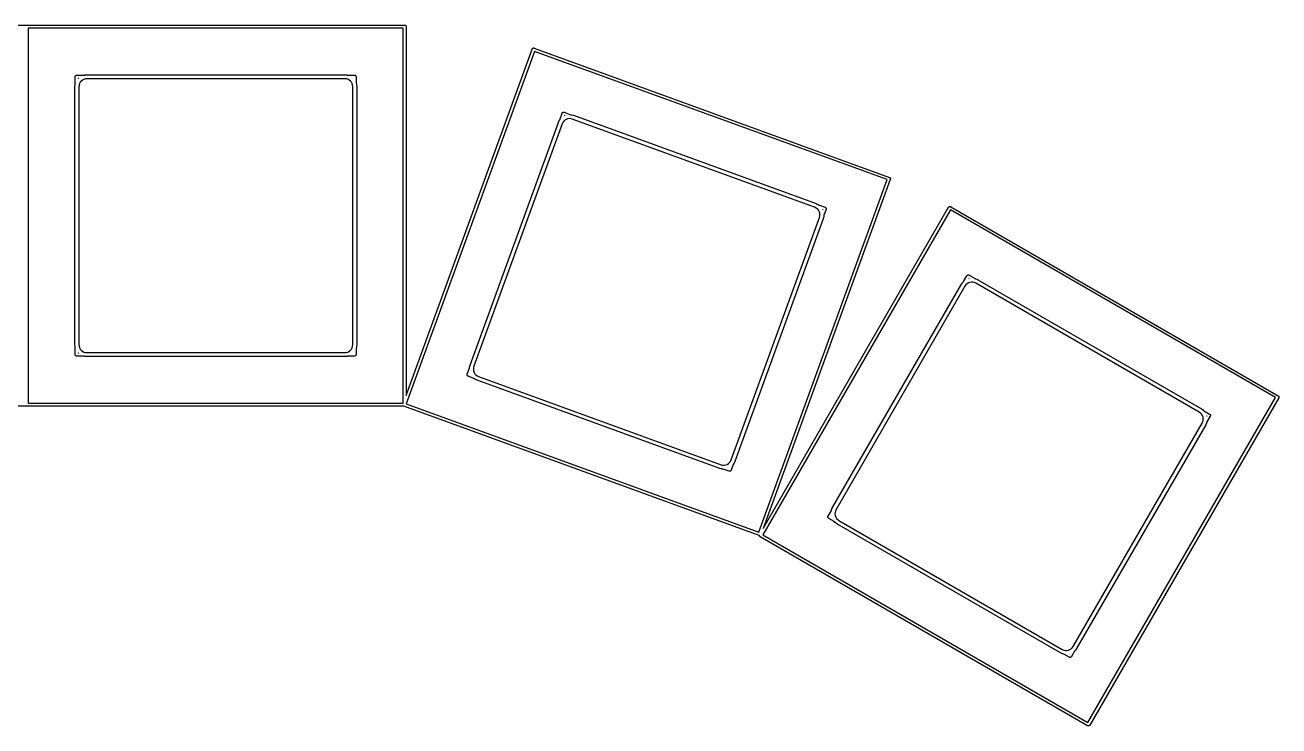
# Model space of a CAD drawing. Extents: x 26 to 166, y -119 to -19.
# Drawn here: x 102.6 to 165.8, y -118.9 to -83.6 of the extents above; entities that cross this region are included whole.
import ezdxf

# ---------------------------------------------------------------- set-up
doc = ezdxf.new("R2010")
doc.units = 0
doc.layers.add('BLACK', color=7, linetype='CONTINUOUS')

msp = doc.modelspace()

# ---------------------------------------------------------------- linework, layer by layer
at = {"layer": 'BLACK', "linetype": 'CONTINUOUS'}
for p, q in [((78.9024, -83.618), (102.708, -83.618)), ((102.708, -83.618), (102.711, -83.6176)), ((102.711, -83.6176), (102.714, -83.618)), ((102.714, -83.618), (102.718, -83.6176)), ((102.718, -83.6176), (102.721, -83.618)), ((102.721, -83.618), (121.764, -83.618)), ((102.793, -83.768), (102.793, -102.668)), ((121.693, -83.768), (102.793, -83.768)), ((121.693, -102.668), (121.693, -83.768)), ((121.764, -83.618), (121.768, -83.6176)), ((121.768, -83.6176), (121.771, -83.618)), ((121.771, -83.618), (121.782, -83.6191)), ((121.782, -83.6191), (121.796, -83.6234)), ((121.796, -83.6234), (121.809, -83.6303)), ((121.809, -83.6303), (121.821, -83.6397)), ((121.821, -83.6397), (121.83, -83.6511)), ((121.83, -83.6511), (121.837, -83.6642)), ((121.837, -83.6642), (121.842, -83.6783)), ((121.842, -83.6783), (121.843, -83.693)), ((121.843, -83.693), (121.843, -83.6967)), ((121.843, -83.6967), (121.843, -102.276)), ((121.843, -102.276), (128.195, -84.8229)), ((128.312, -84.9412), (121.847, -102.701)), ((128.195, -84.8229), (128.196, -84.8193)), ((128.196, -84.8193), (128.202, -84.806)), ((128.202, -84.806), (128.206, -84.8005)), ((128.206, -84.8005), (128.211, -84.7942)), ((128.211, -84.7942), (128.222, -84.7843)), ((128.222, -84.7843), (128.235, -84.7768)), ((128.235, -84.7768), (128.249, -84.7719)), ((128.249, -84.7719), (128.263, -84.7698)), ((128.263, -84.7698), (128.278, -84.7706)), ((128.278, -84.7706), (128.293, -84.7743)), ((128.293, -84.7743), (128.296, -84.7759)), ((128.296, -84.7759), (146.19, -91.2888)), ((146.072, -91.4054), (128.312, -84.9412)), ((105.167, -86.218), (105.169, -86.2033)), ((105.168, -86.2217), (105.167, -86.218)), ((105.168, -86.5917), (105.168, -86.2217)), ((105.169, -86.2033), (105.173, -86.1892)), ((105.173, -86.1892), (105.18, -86.1761)), ((105.18, -86.1761), (105.189, -86.1647)), ((105.189, -86.1647), (105.201, -86.1553)), ((105.201, -86.1553), (105.214, -86.1484)), ((105.214, -86.1484), (105.228, -86.1441)), ((105.228, -86.1441), (105.239, -86.143)), ((105.239, -86.143), (105.243, -86.1426)), ((105.243, -86.1426), (105.246, -86.143)), ((105.246, -86.143), (105.597, -86.143)), ((105.318, -86.293), (105.318, -86.3087)), ((105.333, -86.293), (105.318, -86.293)), ((105.318, -86.3087), (105.321, -86.3049)), ((105.321, -86.3049), (105.322, -86.3038)), ((105.321, -86.3049), (105.321, -86.3049)), ((105.321, -86.3049), (105.321, -86.3049)), ((105.322, -86.3038), (105.328, -86.2975)), ((105.328, -86.2975), (105.333, -86.293)), ((105.42, -86.4993), (105.384, -86.5682)), ((105.47, -86.4389), (105.42, -86.4993)), ((105.53, -86.3892), (105.47, -86.4389)), ((105.598, -86.3521), (105.53, -86.3892)), ((105.597, -86.143), (105.623, -86.1351)), ((105.673, -86.329), (105.598, -86.3521)), ((105.623, -86.1351), (105.624, -86.1347)), ((105.624, -86.1347), (105.633, -86.133)), ((105.633, -86.133), (105.642, -86.1312)), ((105.642, -86.1312), (105.739, -86.121)), ((105.755, -86.3204), (105.673, -86.329)), ((105.739, -86.121), (105.74, -86.1208)), ((105.74, -86.1208), (105.744, -86.1208)), ((105.744, -86.1208), (105.748, -86.1204)), ((105.748, -86.1204), (118.758, -86.1204)), ((118.748, -86.3204), (105.755, -86.3204)), ((118.831, -86.3285), (118.748, -86.3204)), ((118.758, -86.1204), (118.763, -86.1209)), ((118.763, -86.1209), (118.763, -86.1209)), ((118.763, -86.1209), (118.86, -86.1304)), ((118.905, -86.351), (118.831, -86.3285)), ((118.86, -86.1304), (118.86, -86.1304)), ((118.86, -86.1304), (118.861, -86.1305)), ((118.861, -86.1305), (118.87, -86.1324)), ((118.87, -86.1324), (118.879, -86.1342)), ((118.879, -86.1342), (118.908, -86.143)), ((118.974, -86.3876), (118.905, -86.351)), ((118.908, -86.143), (119.239, -86.143)), ((119.035, -86.4369), (118.974, -86.3876)), ((119.084, -86.497), (119.035, -86.4369)), ((119.121, -86.5656), (119.084, -86.497)), ((119.239, -86.143), (119.243, -86.1426)), ((119.243, -86.1426), (119.246, -86.143)), ((119.246, -86.143), (119.257, -86.1441)), ((119.257, -86.1441), (119.271, -86.1484)), ((119.271, -86.1484), (119.284, -86.1553)), ((119.284, -86.1553), (119.296, -86.1647)), ((119.296, -86.1647), (119.305, -86.1761)), ((119.305, -86.1761), (119.312, -86.1892)), ((119.312, -86.1892), (119.317, -86.2033)), ((119.317, -86.2033), (119.318, -86.218)), ((119.318, -86.218), (119.318, -86.2217)), ((119.318, -86.2217), (119.318, -86.5234)), ((119.318, -86.5234), (119.338, -86.5903)), ((105.153, -86.7106), (105.163, -86.6135)), ((105.153, -86.7107), (105.153, -86.7106)), ((105.153, -86.7155), (105.153, -86.7107)), ((105.153, -99.7253), (105.153, -86.7155)), ((105.163, -86.6121), (105.165, -86.6033)), ((105.163, -86.6135), (105.163, -86.6121)), ((105.165, -86.6033), (105.167, -86.5944)), ((105.167, -86.5944), (105.168, -86.5917)), ((105.361, -86.6428), (105.353, -86.7253)), ((105.353, -86.7253), (105.353, -99.7185)), ((105.384, -86.5682), (105.361, -86.6428)), ((119.144, -86.6401), (119.121, -86.5656)), ((119.153, -86.7223), (119.144, -86.6401)), ((119.153, -99.7155), (119.153, -86.7223)), ((119.338, -86.5903), (119.339, -86.5916)), ((119.339, -86.5916), (119.34, -86.6005)), ((119.34, -86.6005), (119.342, -86.6094)), ((119.342, -86.6094), (119.352, -86.7065)), ((119.352, -86.7065), (119.353, -86.7078)), ((119.353, -86.7078), (119.353, -86.711)), ((119.353, -86.711), (119.353, -86.7155)), ((119.353, -86.7155), (119.353, -99.7253)), ((129.516, -88.5148), (129.558, -88.4272)), ((129.558, -88.4259), (129.563, -88.4183)), ((129.558, -88.4272), (129.558, -88.4259)), ((129.563, -88.4183), (129.568, -88.4105)), ((129.568, -88.4105), (129.585, -88.3879)), ((129.585, -88.3879), (129.704, -88.0592)), ((129.704, -88.0592), (129.705, -88.0556)), ((129.705, -88.0556), (129.707, -88.0523)), ((129.707, -88.0523), (129.711, -88.0423)), ((129.707, -88.0523), (129.707, -88.0523)), ((129.711, -88.0423), (129.72, -88.0305)), ((129.72, -88.0305), (129.731, -88.0206)), ((129.731, -88.0206), (129.744, -88.0131)), ((129.731, -88.0206), (129.731, -88.0206)), ((129.744, -88.0131), (129.758, -88.0082)), ((129.758, -88.0082), (129.771, -88.0064)), ((129.771, -88.0064), (129.773, -88.0061)), ((129.773, -88.0061), (129.773, -88.0061)), ((129.773, -88.0061), (129.787, -88.0069)), ((129.838, -88.4078), (129.78, -88.46)), ((129.787, -88.0069), (129.798, -88.0097)), ((129.798, -88.0097), (129.798, -88.0097)), ((129.798, -88.0097), (129.802, -88.0106)), ((129.802, -88.0106), (129.805, -88.0122)), ((129.805, -88.0122), (130.14, -88.1342)), ((129.821, -88.1775), (129.817, -88.1885)), ((129.817, -88.1885), (129.821, -88.1866)), ((129.832, -88.1817), (129.821, -88.1775)), ((129.821, -88.1866), (129.829, -88.1828)), ((129.829, -88.1828), (129.832, -88.1817)), ((129.905, -88.3679), (129.838, -88.4078)), ((129.979, -88.3417), (129.905, -88.3679)), ((130.056, -88.3303), (129.979, -88.3417)), ((130.134, -88.3342), (130.056, -88.3303)), ((130.214, -88.3541), (130.134, -88.3342)), ((130.14, -88.1342), (130.153, -88.1349)), ((130.153, -88.1349), (130.155, -88.1349)), ((130.155, -88.1349), (130.164, -88.1364)), ((130.164, -88.1364), (130.173, -88.1377)), ((130.173, -88.1377), (130.267, -88.1613)), ((142.424, -92.7981), (130.214, -88.3541)), ((130.267, -88.1613), (130.269, -88.1617)), ((130.269, -88.1617), (130.272, -88.1628)), ((130.272, -88.1628), (130.276, -88.1639)), ((130.276, -88.1639), (142.501, -92.6135)), ((125.064, -100.745), (129.513, -88.5196)), ((129.698, -88.5972), (125.254, -100.807)), ((129.513, -88.5196), (129.516, -88.5148)), ((129.734, -88.5224), (129.698, -88.5972)), ((129.78, -88.46), (129.734, -88.5224)), ((139.608, -109.166), (146.072, -91.4054)), ((146.237, -91.3897), (139.837, -108.973)), ((146.19, -91.2888), (146.194, -91.2898)), ((146.194, -91.2898), (146.197, -91.2913)), ((146.197, -91.2913), (146.197, -91.2913)), ((146.197, -91.2913), (146.207, -91.2961)), ((146.207, -91.2961), (146.219, -91.305)), ((146.219, -91.305), (146.229, -91.316)), ((146.229, -91.316), (146.236, -91.3287)), ((146.236, -91.3287), (146.241, -91.3427)), ((146.239, -91.3863), (146.237, -91.3897)), ((146.242, -91.372), (146.239, -91.3863)), ((146.241, -91.3427), (146.243, -91.3573)), ((146.243, -91.3573), (146.242, -91.372)), ((139.837, -108.973), (149.177, -92.7961)), ((142.498, -92.8339), (142.424, -92.7981)), ((142.561, -92.8806), (142.498, -92.8339)), ((142.501, -92.6135), (142.506, -92.6156)), ((142.506, -92.6156), (142.506, -92.6156)), ((142.506, -92.6156), (142.594, -92.6578)), ((142.594, -92.6578), (142.594, -92.6578)), ((142.594, -92.6578), (142.594, -92.6578)), ((142.594, -92.6578), (142.595, -92.6584)), ((142.595, -92.6584), (142.603, -92.6632)), ((142.603, -92.6632), (142.61, -92.6679)), ((142.61, -92.6679), (142.623, -92.6777)), ((142.623, -92.6777), (142.954, -92.798)), ((142.954, -92.798), (142.957, -92.7989)), ((142.957, -92.7989), (142.961, -92.8005)), ((142.961, -92.8005), (142.961, -92.8005)), ((142.961, -92.8005), (142.971, -92.8053)), ((142.971, -92.8053), (142.983, -92.8141)), ((142.983, -92.8141), (142.992, -92.8251)), ((142.992, -92.8251), (142.994, -92.8272)), ((142.994, -92.8272), (143, -92.8378)), ((143, -92.8378), (143.002, -92.8448)), ((143.002, -92.8448), (143.005, -92.8517)), ((143.005, -92.8517), (143.005, -92.8518)), ((143.005, -92.8518), (143.007, -92.8664)), ((149.177, -92.7961), (149.179, -92.7927)), ((149.179, -92.7927), (149.181, -92.7897)), ((149.181, -92.7897), (149.187, -92.7807)), ((149.181, -92.7897), (149.181, -92.7897)), ((149.187, -92.7807), (149.198, -92.7706)), ((149.198, -92.7706), (149.21, -92.7628)), ((149.21, -92.7628), (149.224, -92.7576)), ((149.224, -92.7576), (149.239, -92.7552)), ((149.239, -92.7552), (149.239, -92.7552)), ((149.239, -92.7552), (149.254, -92.7557)), ((149.254, -92.7557), (149.268, -92.759)), ((149.268, -92.759), (149.277, -92.7631)), ((149.277, -92.7631), (149.281, -92.7651)), ((149.281, -92.7651), (149.284, -92.7673)), ((149.284, -92.7673), (165.776, -102.289)), ((138.223, -105.524), (142.667, -93.3142)), ((142.857, -93.3763), (138.407, -105.601)), ((149.271, -92.9329), (139.821, -109.301)), ((142.613, -92.9386), (142.561, -92.8806)), ((142.653, -93.0055), (142.613, -92.9386)), ((142.679, -93.079), (142.653, -93.0055)), ((142.667, -93.3142), (142.687, -93.234)), ((142.69, -93.1561), (142.679, -93.079)), ((142.687, -93.234), (142.69, -93.1561)), ((142.835, -92.9145), (142.83, -92.9127)), ((142.83, -92.9127), (142.83, -92.9128)), ((142.83, -92.9128), (142.834, -92.9197)), ((142.834, -92.9197), (142.835, -92.9145)), ((142.858, -93.3718), (142.857, -93.3763)), ((142.859, -93.3689), (142.858, -93.3718)), ((142.883, -93.2729), (142.859, -93.3676)), ((142.859, -93.3676), (142.859, -93.3689)), ((142.884, -93.2639), (142.883, -93.2729)), ((142.886, -93.255), (142.884, -93.2639)), ((142.888, -93.2084), (142.886, -93.2536)), ((142.886, -93.2536), (142.886, -93.255)), ((143.001, -92.8988), (142.888, -93.2084)), ((143.002, -92.8955), (143.001, -92.8988)), ((143.003, -92.8919), (143.002, -92.8955)), ((143.006, -92.8812), (143.003, -92.8919)), ((143.007, -92.8664), (143.006, -92.8812)), ((165.639, -102.383), (149.271, -92.9329)), ((149.833, -96.6598), (149.89, -96.5804)), ((149.89, -96.5804), (149.891, -96.5793)), ((149.89, -96.5804), (149.89, -96.5804)), ((149.89, -96.5804), (149.89, -96.5804)), ((149.891, -96.5793), (149.897, -96.5726)), ((149.897, -96.5726), (149.903, -96.5657)), ((149.903, -96.5657), (149.932, -96.5387)), ((149.932, -96.5387), (150.101, -96.2453)), ((150.104, -96.6514), (150.047, -96.7048)), ((150.101, -96.2453), (150.103, -96.2419)), ((150.103, -96.2419), (150.105, -96.239)), ((150.17, -96.6101), (150.104, -96.6514)), ((150.105, -96.2389), (150.111, -96.2299)), ((150.105, -96.239), (150.105, -96.2389)), ((150.111, -96.2299), (150.122, -96.2198)), ((150.122, -96.2198), (150.135, -96.212)), ((150.135, -96.212), (150.149, -96.2068)), ((150.149, -96.2068), (150.163, -96.2044)), ((150.163, -96.2044), (150.178, -96.2049)), ((150.243, -96.5824), (150.17, -96.6101)), ((150.178, -96.2049), (150.192, -96.2083)), ((150.195, -96.3821), (150.191, -96.3892)), ((150.191, -96.3892), (150.2, -96.3869)), ((150.192, -96.2083), (150.206, -96.2144)), ((150.203, -96.3864), (150.195, -96.3821)), ((150.2, -96.3869), (150.203, -96.3864)), ((150.206, -96.2144), (150.209, -96.2165)), ((150.209, -96.2165), (150.514, -96.393)), ((150.32, -96.5694), (150.243, -96.5824)), ((150.398, -96.5716), (150.32, -96.5694)), ((150.474, -96.5889), (150.398, -96.5716)), ((150.549, -96.6225), (150.474, -96.5889)), ((150.514, -96.393), (150.528, -96.396)), ((150.528, -96.396), (150.529, -96.3963)), ((150.529, -96.3963), (150.538, -96.3993)), ((150.538, -96.3993), (150.546, -96.4022)), ((150.546, -96.4022), (150.635, -96.4419)), ((161.802, -103.119), (150.549, -96.6225)), ((150.635, -96.4419), (150.637, -96.4424)), ((150.637, -96.4424), (150.639, -96.444)), ((150.639, -96.444), (150.643, -96.4459)), ((150.643, -96.4459), (161.91, -102.951)), ((143.326, -107.931), (149.831, -96.6637)), ((149.999, -96.7722), (143.502, -108.025)), ((149.831, -96.6637), (149.833, -96.6598)), ((150.047, -96.7048), (149.999, -96.7722)), ((105.153, -99.7298), (105.153, -99.7253)), ((105.153, -99.733), (105.153, -99.7298)), ((105.154, -99.7343), (105.153, -99.733)), ((105.164, -99.8314), (105.154, -99.7343)), ((105.353, -99.7185), (105.362, -99.8007)), ((105.362, -99.8007), (105.385, -99.8752)), ((119.122, -99.8726), (119.145, -99.798)), ((119.145, -99.798), (119.153, -99.7155)), ((119.353, -99.7302), (119.343, -99.8273)), ((119.353, -99.7253), (119.353, -99.7301)), ((119.353, -99.7301), (119.353, -99.7302)), ((105.166, -99.8403), (105.164, -99.8314)), ((105.167, -99.8492), (105.166, -99.8403)), ((105.168, -99.8502), (105.167, -99.8492)), ((105.167, -100.218), (105.168, -100.214)), ((105.169, -100.233), (105.167, -100.218)), ((105.168, -100.214), (105.168, -99.8502)), ((105.173, -100.247), (105.169, -100.233)), ((105.18, -100.26), (105.173, -100.247)), ((105.189, -100.271), (105.18, -100.26)), ((105.201, -100.281), (105.189, -100.271)), ((105.214, -100.288), (105.201, -100.281)), ((105.228, -100.292), (105.214, -100.288)), ((105.239, -100.293), (105.228, -100.292)), ((105.243, -100.293), (105.239, -100.293)), ((105.246, -100.293), (105.243, -100.293)), ((105.582, -100.293), (105.246, -100.293)), ((105.324, -100.139), (105.318, -100.132)), ((105.318, -100.132), (105.318, -100.143)), ((105.318, -100.143), (105.328, -100.143)), ((105.328, -100.143), (105.324, -100.139)), ((105.385, -99.8752), (105.422, -99.9438)), ((105.422, -99.9438), (105.471, -100.004)), ((105.471, -100.004), (105.532, -100.053)), ((105.532, -100.053), (105.601, -100.09)), ((105.627, -100.307), (105.582, -100.293)), ((105.601, -100.09), (105.675, -100.112)), ((105.636, -100.308), (105.627, -100.307)), ((105.645, -100.31), (105.636, -100.308)), ((105.646, -100.31), (105.645, -100.31)), ((105.743, -100.32), (105.646, -100.31)), ((105.646, -100.31), (105.646, -100.31)), ((105.675, -100.112), (105.758, -100.12)), ((105.748, -100.32), (105.743, -100.32)), ((105.743, -100.32), (105.743, -100.32)), ((118.758, -100.32), (105.748, -100.32)), ((105.758, -100.12), (118.751, -100.12)), ((118.751, -100.12), (118.833, -100.112)), ((118.762, -100.32), (118.758, -100.32)), ((118.766, -100.32), (118.762, -100.32)), ((118.767, -100.32), (118.766, -100.32)), ((118.864, -100.31), (118.767, -100.32)), ((118.833, -100.112), (118.908, -100.089)), ((118.873, -100.308), (118.864, -100.31)), ((118.882, -100.306), (118.873, -100.308)), ((118.883, -100.306), (118.882, -100.306)), ((118.924, -100.293), (118.883, -100.306)), ((118.908, -100.089), (118.976, -100.052)), ((119.239, -100.293), (118.924, -100.293)), ((118.976, -100.052), (119.036, -100.002)), ((119.036, -100.002), (119.086, -99.9415)), ((119.086, -99.9415), (119.122, -99.8726)), ((119.243, -100.293), (119.239, -100.293)), ((119.246, -100.293), (119.243, -100.293)), ((119.257, -100.292), (119.246, -100.293)), ((119.271, -100.288), (119.257, -100.292)), ((119.284, -100.281), (119.271, -100.288)), ((119.296, -100.271), (119.284, -100.281)), ((119.305, -100.26), (119.296, -100.271)), ((119.312, -100.247), (119.305, -100.26)), ((119.317, -100.233), (119.312, -100.247)), ((119.318, -100.218), (119.317, -100.233)), ((119.339, -99.8464), (119.318, -99.918)), ((119.318, -99.918), (119.318, -100.214)), ((119.318, -100.214), (119.318, -100.218)), ((119.341, -99.8375), (119.339, -99.8464)), ((119.343, -99.8287), (119.341, -99.8375)), ((119.343, -99.8273), (119.343, -99.8287)), ((124.918, -101.208), (125.033, -100.892)), ((125.033, -100.892), (125.035, -100.867)), ((125.035, -100.866), (125.036, -100.857)), ((125.035, -100.867), (125.035, -100.866)), ((125.036, -100.857), (125.037, -100.848)), ((125.037, -100.848), (125.061, -100.753)), ((125.061, -100.752), (125.063, -100.749)), ((125.061, -100.753), (125.061, -100.752)), ((125.063, -100.749), (125.064, -100.745)), ((125.234, -100.887), (125.23, -100.965)), ((125.23, -100.965), (125.241, -101.042)), ((125.254, -100.807), (125.234, -100.887)), ((125.241, -101.042), (125.268, -101.116)), ((124.912, -101.24), (124.913, -101.226)), ((124.914, -101.255), (124.912, -101.24)), ((124.913, -101.224), (124.917, -101.211)), ((124.913, -101.226), (124.913, -101.224)), ((124.919, -101.269), (124.914, -101.255)), ((124.917, -101.211), (124.918, -101.208)), ((124.927, -101.282), (124.919, -101.269)), ((124.937, -101.293), (124.927, -101.282)), ((124.949, -101.302), (124.937, -101.293)), ((124.962, -101.308), (124.949, -101.302)), ((124.965, -101.309), (124.962, -101.308)), ((125.261, -101.417), (124.965, -101.309)), ((125.31, -101.453), (125.261, -101.417)), ((125.268, -101.116), (125.308, -101.182)), ((125.308, -101.182), (125.36, -101.24)), ((125.318, -101.458), (125.31, -101.453)), ((125.326, -101.463), (125.318, -101.458)), ((125.327, -101.463), (125.326, -101.463)), ((125.415, -101.505), (125.327, -101.463)), ((125.327, -101.463), (125.327, -101.463)), ((125.327, -101.463), (125.327, -101.463)), ((125.36, -101.24), (125.422, -101.287)), ((125.419, -101.508), (125.415, -101.505)), ((125.415, -101.505), (125.415, -101.505)), ((137.645, -105.957), (125.419, -101.508)), ((125.422, -101.287), (125.497, -101.323)), ((125.497, -101.323), (137.707, -105.767)), ((165.776, -102.289), (165.779, -102.29)), ((165.779, -102.29), (165.782, -102.292)), ((165.782, -102.292), (165.782, -102.292)), ((165.782, -102.292), (165.791, -102.299)), ((165.791, -102.299), (165.801, -102.31)), ((165.801, -102.31), (165.809, -102.322)), ((165.809, -102.322), (165.809, -102.322)), ((165.809, -102.322), (165.814, -102.336)), ((165.814, -102.336), (165.817, -102.35)), ((102.708, -102.818), (78.9024, -102.818)), ((102.711, -102.818), (102.708, -102.818)), ((102.714, -102.818), (102.711, -102.818)), ((102.718, -102.818), (102.714, -102.818)), ((102.721, -102.818), (102.718, -102.818)), ((121.729, -102.818), (102.721, -102.818)), ((102.793, -102.668), (121.693, -102.668)), ((139.623, -109.331), (121.729, -102.818)), ((121.847, -102.701), (139.608, -109.166)), ((156.189, -118.751), (165.639, -102.383)), ((165.805, -102.396), (156.283, -118.888)), ((161.91, -102.951), (161.914, -102.954)), ((161.914, -102.954), (161.914, -102.954)), ((161.914, -102.954), (161.994, -103.01)), ((165.807, -102.393), (165.805, -102.396)), ((165.808, -102.39), (165.807, -102.393)), ((165.813, -102.38), (165.808, -102.39)), ((165.808, -102.39), (165.808, -102.39)), ((165.816, -102.365), (165.813, -102.38)), ((165.817, -102.35), (165.816, -102.365)), ((161.869, -103.167), (161.802, -103.119)), ((161.923, -103.224), (161.869, -103.167)), ((161.964, -103.29), (161.923, -103.224)), ((161.952, -103.67), (161.985, -103.594)), ((161.992, -103.363), (161.964, -103.29)), ((161.985, -103.594), (162.002, -103.518)), ((162.005, -103.44), (161.992, -103.363)), ((161.994, -103.01), (161.994, -103.01)), ((161.994, -103.01), (161.994, -103.01)), ((161.994, -103.01), (161.995, -103.011)), ((161.995, -103.011), (162.001, -103.017)), ((162.001, -103.017), (162.008, -103.023)), ((162.002, -103.518), (162.005, -103.44)), ((162.008, -103.023), (162.02, -103.036)), ((162.02, -103.036), (162.327, -103.213)), ((162.19, -103.307), (162.183, -103.303)), ((162.183, -103.303), (162.185, -103.311)), ((162.185, -103.311), (162.186, -103.315)), ((162.186, -103.315), (162.19, -103.307)), ((162.355, -103.32), (162.186, -103.615)), ((162.327, -103.213), (162.33, -103.214)), ((162.33, -103.214), (162.333, -103.217)), ((162.333, -103.217), (162.333, -103.217)), ((162.333, -103.217), (162.342, -103.223)), ((162.342, -103.223), (162.352, -103.234)), ((162.352, -103.234), (162.36, -103.246)), ((162.358, -103.317), (162.355, -103.32)), ((162.364, -103.304), (162.358, -103.317)), ((162.36, -103.246), (162.364, -103.257)), ((162.364, -103.257), (162.365, -103.26)), ((162.367, -103.289), (162.364, -103.303)), ((162.364, -103.303), (162.364, -103.304)), ((162.365, -103.26), (162.368, -103.275)), ((162.368, -103.275), (162.367, -103.289)), ((155.455, -114.922), (161.952, -103.67)), ((162.128, -103.764), (155.623, -115.031)), ((162.13, -103.76), (162.128, -103.764)), ((162.132, -103.757), (162.13, -103.76)), ((162.172, -103.666), (162.132, -103.756)), ((162.132, -103.756), (162.132, -103.757)), ((162.175, -103.658), (162.172, -103.666)), ((162.178, -103.649), (162.175, -103.658)), ((162.186, -103.615), (162.178, -103.648)), ((162.178, -103.648), (162.178, -103.649)), ((137.649, -105.958), (137.645, -105.957)), ((137.652, -105.959), (137.649, -105.958)), ((137.653, -105.96), (137.652, -105.959)), ((137.748, -105.983), (137.653, -105.96)), ((137.707, -105.767), (137.787, -105.787)), ((137.757, -105.985), (137.748, -105.983)), ((137.766, -105.986), (137.757, -105.985)), ((137.767, -105.986), (137.766, -105.986)), ((137.824, -105.989), (137.767, -105.986)), ((137.767, -105.986), (137.767, -105.986)), ((137.787, -105.787), (137.865, -105.791)), ((138.114, -106.095), (137.824, -105.989)), ((137.865, -105.791), (137.942, -105.779)), ((137.942, -105.779), (138.015, -105.753)), ((138.015, -105.753), (138.082, -105.713)), ((138.082, -105.713), (138.14, -105.661)), ((138.118, -106.096), (138.114, -106.095)), ((138.125, -106.098), (138.118, -106.096)), ((138.132, -106.1), (138.125, -106.098)), ((138.147, -106.101), (138.132, -106.1)), ((138.14, -105.661), (138.187, -105.599)), ((138.161, -106.099), (138.147, -106.101)), ((138.175, -106.094), (138.161, -106.099)), ((138.188, -106.086), (138.175, -106.094)), ((138.187, -105.599), (138.223, -105.524)), ((138.199, -106.076), (138.188, -106.086)), ((138.208, -106.064), (138.199, -106.076)), ((138.213, -106.054), (138.208, -106.064)), ((138.214, -106.051), (138.213, -106.054)), ((138.213, -106.054), (138.213, -106.054)), ((138.215, -106.048), (138.214, -106.051)), ((138.323, -105.75), (138.215, -106.048)), ((138.353, -105.711), (138.323, -105.75)), ((138.358, -105.703), (138.353, -105.711)), ((138.362, -105.695), (138.358, -105.703)), ((138.363, -105.694), (138.362, -105.695)), ((138.405, -105.606), (138.363, -105.694)), ((138.407, -105.601), (138.405, -105.606)), ((138.405, -105.606), (138.405, -105.606)), ((143.282, -108.028), (143.322, -107.939)), ((143.322, -107.937), (143.324, -107.935)), ((143.322, -107.939), (143.322, -107.937)), ((143.324, -107.935), (143.326, -107.931)), ((143.502, -108.025), (143.469, -108.1)), ((143.093, -108.394), (143.097, -108.38)), ((143.093, -108.409), (143.093, -108.394)), ((143.095, -108.423), (143.093, -108.409)), ((143.1, -108.437), (143.095, -108.423)), ((143.097, -108.38), (143.101, -108.37)), ((143.108, -108.45), (143.1, -108.437)), ((143.101, -108.37), (143.103, -108.366)), ((143.101, -108.37), (143.101, -108.37)), ((143.103, -108.366), (143.105, -108.363)), ((143.105, -108.363), (143.268, -108.081)), ((143.118, -108.461), (143.108, -108.45)), ((143.13, -108.469), (143.118, -108.461)), ((143.134, -108.471), (143.13, -108.469)), ((143.404, -108.627), (143.134, -108.471)), ((143.268, -108.081), (143.276, -108.046)), ((143.276, -108.045), (143.279, -108.036)), ((143.276, -108.046), (143.276, -108.045)), ((143.279, -108.036), (143.282, -108.028)), ((143.445, -108.671), (143.404, -108.627)), ((143.451, -108.176), (143.449, -108.254)), ((143.449, -108.254), (143.462, -108.331)), ((143.469, -108.1), (143.451, -108.176)), ((143.462, -108.331), (143.49, -108.404)), ((143.49, -108.404), (143.531, -108.47)), ((143.531, -108.47), (143.585, -108.527)), ((143.585, -108.527), (143.652, -108.575)), ((143.652, -108.575), (154.904, -115.072)), ((143.452, -108.677), (143.445, -108.671)), ((143.459, -108.683), (143.452, -108.677)), ((143.46, -108.684), (143.459, -108.683)), ((143.54, -108.741), (143.46, -108.684)), ((143.46, -108.684), (143.46, -108.684)), ((143.46, -108.684), (143.46, -108.684)), ((143.543, -108.743), (143.54, -108.741)), ((143.54, -108.741), (143.54, -108.741)), ((154.81, -115.248), (143.543, -108.743)), ((139.627, -109.333), (139.623, -109.331)), ((139.636, -109.335), (139.627, -109.333)), ((139.641, -109.336), (139.636, -109.335)), ((139.644, -109.336), (139.641, -109.336)), ((139.646, -109.348), (139.644, -109.336)), ((139.651, -109.362), (139.646, -109.348)), ((139.659, -109.374), (139.651, -109.362)), ((139.669, -109.385), (139.659, -109.374)), ((139.681, -109.393), (139.669, -109.385)), ((139.684, -109.395), (139.681, -109.393)), ((156.176, -118.916), (139.684, -109.395)), ((139.821, -109.301), (156.189, -118.751)), ((155.407, -114.989), (155.455, -114.922)), ((154.814, -115.25), (154.81, -115.248)), ((154.817, -115.252), (154.814, -115.25)), ((154.818, -115.252), (154.817, -115.252)), ((154.908, -115.292), (154.818, -115.252)), ((154.904, -115.072), (154.98, -115.105)), ((154.916, -115.295), (154.908, -115.292)), ((154.925, -115.298), (154.916, -115.295)), ((154.926, -115.298), (154.925, -115.298)), ((154.981, -115.311), (154.926, -115.298)), ((154.98, -115.105), (155.056, -115.123)), ((155.252, -115.467), (154.981, -115.311)), ((155.056, -115.123), (155.134, -115.125)), ((155.134, -115.125), (155.211, -115.112)), ((155.211, -115.112), (155.284, -115.084)), ((155.255, -115.469), (155.252, -115.467)), ((155.258, -115.471), (155.255, -115.469)), ((155.268, -115.475), (155.258, -115.471)), ((155.258, -115.471), (155.258, -115.471)), ((155.283, -115.479), (155.268, -115.475)), ((155.297, -115.479), (155.283, -115.479)), ((155.284, -115.084), (155.35, -115.043)), ((155.312, -115.477), (155.297, -115.479)), ((155.326, -115.472), (155.312, -115.477)), ((155.338, -115.464), (155.326, -115.472)), ((155.349, -115.454), (155.338, -115.464)), ((155.355, -115.445), (155.349, -115.454)), ((155.35, -115.043), (155.407, -114.989)), ((155.358, -115.442), (155.355, -115.445)), ((155.359, -115.438), (155.358, -115.442)), ((155.523, -115.155), (155.359, -115.438)), ((155.551, -115.129), (155.523, -115.155)), ((155.557, -115.122), (155.551, -115.129)), ((155.563, -115.115), (155.557, -115.122)), ((155.564, -115.114), (155.563, -115.115)), ((155.62, -115.035), (155.564, -115.114)), ((155.564, -115.114), (155.564, -115.114)), ((155.564, -115.114), (155.564, -115.114)), ((155.623, -115.031), (155.62, -115.034)), ((155.62, -115.034), (155.62, -115.035)), ((156.179, -118.918), (156.176, -118.916)), ((156.182, -118.92), (156.179, -118.918)), ((156.192, -118.925), (156.182, -118.92)), ((156.182, -118.92), (156.182, -118.92)), ((156.196, -118.925), (156.192, -118.925)), ((156.207, -118.928), (156.196, -118.925)), ((156.222, -118.928), (156.207, -118.928)), ((156.236, -118.926), (156.222, -118.928)), ((156.25, -118.921), (156.236, -118.926)), ((156.251, -118.92), (156.25, -118.921)), ((156.262, -118.913), (156.251, -118.92)), ((156.273, -118.903), (156.262, -118.913)), ((156.28, -118.894), (156.273, -118.903)), ((156.282, -118.891), (156.28, -118.894)), ((156.28, -118.894), (156.28, -118.894)), ((156.283, -118.888), (156.282, -118.891))]:
    msp.add_line(p, q, dxfattribs=at)

doc.saveas('drawing.dxf')
